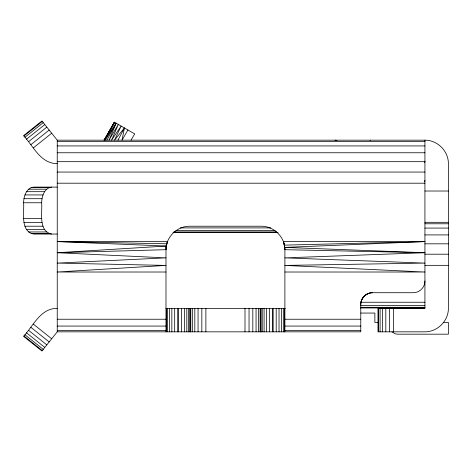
<?xml version="1.0" encoding="UTF-8"?>
<svg xmlns="http://www.w3.org/2000/svg" width="472" height="472" viewBox="0 0 472 472"><rect width="100%" height="100%" fill="white"/><g stroke="black" fill="none" stroke-linecap="round" stroke-linejoin="round"><path stroke-width="0.71" d="M165.985 331.834L165.985 249.688C165.814 237.227 176.982 226.177 189.449 226.224L261.423 226.224C273.89 226.182 285.07 237.221 284.893 249.688L284.893 331.834M165.985 272.014L57.242 272.014L165.985 265.411L57.242 263.105L165.985 257.871L57.242 252.726L165.985 249.688L166.598 244.343L167.424 241.587L57.242 241.587L166.268 246.042L166.734 243.794L57.242 241.587M165.985 249.688L166.268 246.042L57.242 252.726M57.242 308.363L56.864 308.363C40.391 308.481 33.199 325.987 23.6 336.365L41.943 351.003L57.242 331.834L360.779 331.834L360.779 304.452C360.614 298.174 366.243 292.569 372.514 292.717L413.195 292.717C419.484 292.846 425.018 287.265 424.93 280.982M57.242 234.047L33.589 234.047C19.966 231.286 24.438 212.117 23.6 202.753C23.665 196.458 26.296 187.897 33.589 187.107L57.242 187.107M51.654 234.047C38.031 231.286 42.504 212.117 41.66 202.753C41.731 196.458 44.362 187.897 51.654 187.107M360.779 304.452C360.637 298.162 366.26 292.605 372.514 292.717M166.427 245.139L166.091 247.411L167.424 241.587M131.074 140.166L134.691 133.906L114.366 122.171L104.312 140.166L114.826 122.437L105.197 140.166L116.177 123.221L108.997 140.166L118.33 124.466L111.551 140.166L121.139 126.083L114.525 140.166L124.407 127.971L122.041 140.166L127.912 129.995M360.921 302.635L361.233 301.183M424.611 162.521L424.93 161.129M424.611 181.744L424.93 180.351M361.168 301.449C362.337 297.124 366.042 293.649 370.473 292.894M117.965 140.166L124.407 127.971M106.873 140.166L116.177 123.221M104.365 140.166L105.079 138.88M106.153 136.951L106.867 135.665M107.581 134.384L114.366 122.171L103.976 140.166M106.235 136.998L106.979 135.735M23.93 136.054L42.279 121.416L41.943 120.997L23.6 135.635C33.394 146.231 40.344 163.294 56.864 163.637L57.242 163.637M24.91 137.275L43.253 122.637M26.456 139.222L44.805 124.578L57.242 140.166L57.242 331.834M28.479 141.753L46.822 127.115M30.833 144.703L49.176 130.065M33.359 147.866L51.702 133.228M424.93 241.587L284.781 247.411L283.454 241.587L424.93 241.587L284.451 245.139L283.454 241.587M424.93 252.726L284.893 249.688L284.28 244.343L284.781 247.411L424.93 252.726L284.893 257.871L424.93 263.105L284.893 265.411L424.93 272.014L284.893 272.014M57.242 140.166L424.93 140.166C437.491 140.09 448.477 151.075 448.4 163.637L448.4 308.363C448.477 320.925 437.491 331.91 424.93 331.834L377.989 331.834L377.989 308.363L424.93 308.363L424.93 140.166M57.242 141.63L424.93 141.63M57.242 145.931L424.93 145.931M57.242 152.769L424.93 152.769M57.242 161.678L424.93 161.678M57.242 172.056L424.93 172.056M57.242 183.195L424.93 183.195M31.004 187.638L49.064 187.638M28.597 189.201L46.657 189.201M424.93 191.018L448.4 191.018M26.526 191.685L44.586 191.685M24.939 194.93L42.999 194.93M23.942 198.7L42.002 198.7M23.6 202.753L41.66 202.753M23.6 218.4L41.66 218.4M424.93 222.312L448.4 222.312M23.942 222.448L42.002 222.448M424.93 223.775L448.4 223.775M24.939 226.224L42.999 226.224M180.322 227.899L270.763 227.899M424.93 228.076L448.4 228.076M26.526 229.463L44.586 229.463M175.908 230.383L275.17 230.383M28.597 231.947L46.657 231.947M173.708 231.947L276.645 231.947M172.97 232.478L278.114 232.478M31.004 233.51L49.064 233.51M424.93 234.914L448.4 234.914M424.93 243.823L448.4 243.823M424.93 254.202L448.4 254.202M424.93 265.335L448.4 265.335M361.121 302.245L424.93 302.245M360.39 305.354L424.93 305.354M360.39 307.307L424.93 307.307M360.39 307.974L424.93 307.974M165.861 308.363L285.371 308.363M360.779 313.06L374.862 313.06L374.862 322.447L378.544 322.447M57.242 319.231L165.985 319.231M284.893 319.231L360.779 319.231M443.267 322.447L448.4 322.447L448.4 334.182L397.477 334.182L395.453 333.916L391.943 331.893M57.242 326.069L165.985 326.069M284.893 326.069L360.779 326.069M57.242 330.37L165.985 330.37M284.893 330.37L360.779 330.37M334.961 140.166L336.99 140.432M33.359 324.134L51.702 338.772M30.833 327.297L49.176 341.934M28.479 330.247L46.822 344.884M26.456 332.778L44.805 347.421M24.91 334.725L43.253 349.363M23.93 335.946L42.279 350.584M42.279 121.416L44.805 124.578M284.144 243.794L284.893 249.688M393.636 308.363L393.636 331.834M389.589 308.363L389.589 331.834M385.813 308.363L385.813 331.834M382.574 308.363L382.574 331.834M380.09 308.363L380.09 331.834M378.526 308.363L378.526 331.834M370.166 140.166L370.166 140.491M284.498 308.363L284.498 331.834M283.324 308.363L283.324 331.834M281.459 308.363L281.459 331.834M279.029 308.363L279.029 331.834M276.197 308.363L276.197 331.834M273.158 308.363L273.158 331.834M272.379 308.363L272.379 331.834M269.341 308.363L269.341 331.834M266.509 308.363L266.509 331.834M264.078 308.363L264.078 331.834M262.214 308.363L262.214 331.834M261.046 308.363L261.046 331.834M260.644 308.363L260.644 331.834M260.107 308.363L260.107 331.834M258.55 308.363L258.55 331.834M256.06 308.363L256.06 331.834M252.821 308.363L252.821 331.834M249.045 308.363L249.045 331.834M244.997 308.363L244.997 331.834M205.88 308.363L205.88 331.834M201.833 308.363L201.833 331.834M198.057 308.363L198.057 331.834M194.818 308.363L194.818 331.834M192.328 308.363L192.328 331.834M190.765 308.363L190.765 331.834M190.234 308.363L190.234 331.834M189.832 308.363L189.832 331.834M188.664 308.363L188.664 331.834M186.8 308.363L186.8 331.834M184.369 308.363L184.369 331.834M181.537 308.363L181.537 331.834M178.499 308.363L178.499 331.834M177.72 308.363L177.72 331.834M174.681 308.363L174.681 331.834M171.849 308.363L171.849 331.834M169.418 308.363L169.418 331.834M167.554 308.363L167.554 331.834M166.38 308.363L166.38 331.834"/></g></svg>
